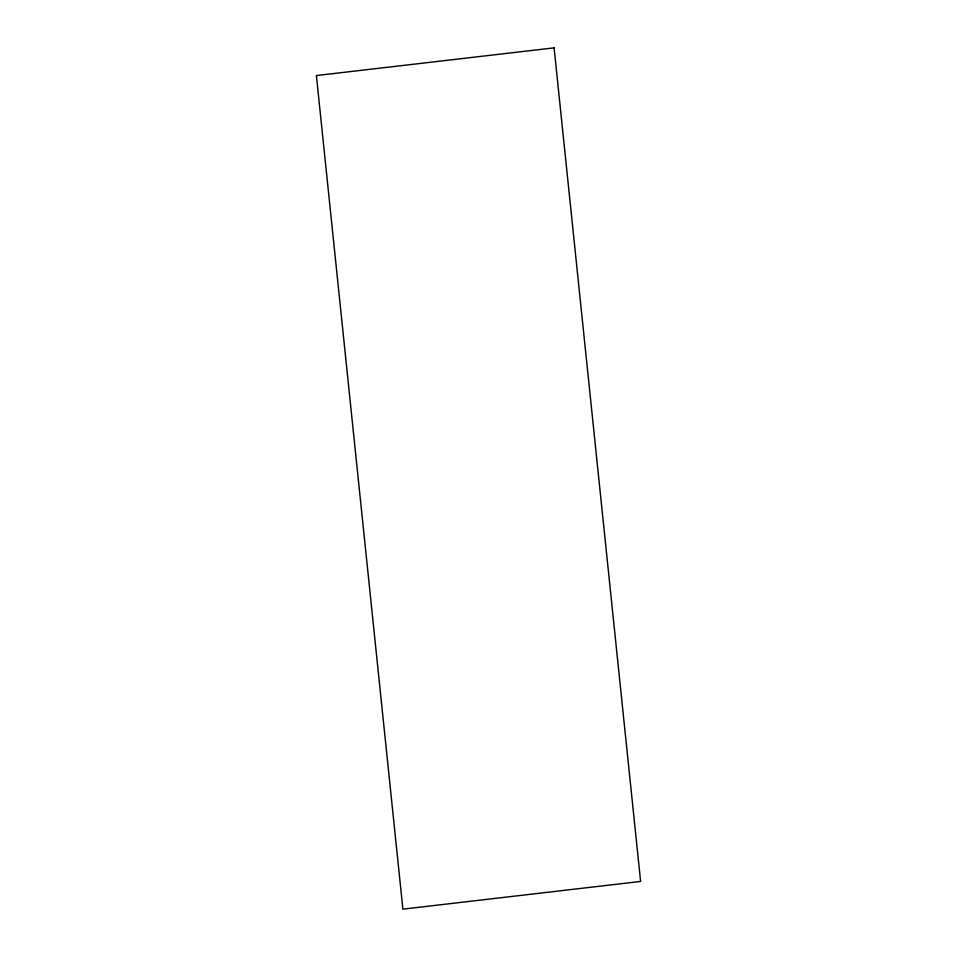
<?xml version="1.0" encoding="UTF-8"?>
<svg xmlns="http://www.w3.org/2000/svg" width="957" height="957" viewBox="0 0 957 957"><rect width="100%" height="100%" fill="white"/><g stroke="black" fill="none" stroke-linecap="round" stroke-linejoin="round"><path stroke-width="1.44" d="M554.103 47.85L316.396 75.555L402.897 909.15L640.604 881.445L554.103 47.85"/></g></svg>
